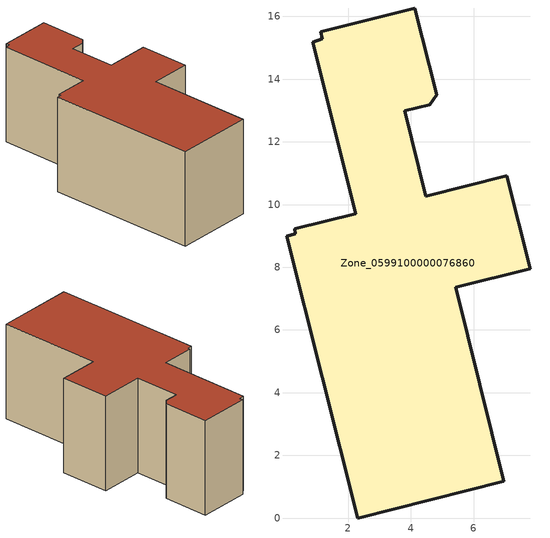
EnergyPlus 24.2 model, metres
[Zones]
Zone_0599100000076860
 floor ground (C_G): 0.3,9.22 2.24,9.71 0.87,15.18 1.17,15.3 1.13,15.51 4.13,16.27 4.83,13.5 4.6,13.19 3.8,12.99 4.48,10.27 7.06,10.92 7.81,7.96 5.43,7.36 6.97,1.18 2.31,0 0.04,8.99 0.31,9.06 z0
 wall outside (C_F): 4.13,16.27 1.13,15.51 1.17,15.3 0.87,15.18 2.24,9.71 0.3,9.22 0.31,9.06 0.04,8.99 2.31,0 6.97,1.18 5.43,7.36 7.81,7.96 7.06,10.92 4.48,10.27 3.8,12.99 4.6,13.19 4.83,13.5 4.13,16.27 z0:5.93
 roof outside (C_R): 1.17,15.3 0.87,15.18 2.24,9.71 0.3,9.22 0.31,9.06 0.04,8.99 2.31,0 6.97,1.18 5.43,7.36 7.81,7.96 7.06,10.92 4.48,10.27 3.8,12.99 4.6,13.19 4.83,13.5 4.13,16.27 1.13,15.51 z5.93
[BUILDING]
Pand.0599100000076860: North Axis=0; Terrain=City; Loads Convergence Tolerance Value=0.04; Temperature Convergence Tolerance Value=0.4; Solar Distribution=FullExterior; Maximum Number of Warmup Days=25; Minimum Number of Warmup Days=1
[Site:Location]
Rotterdam.The.Hague.AP_ZH_NLD Design_Conditions: Latitude=51.96; Longitude=4.45; Time Zone=1; Elevation=-4.5
[SITE:GROUNDTEMPERATURE:BUILDINGSURFACE]
18, 18, 18, 18, 18, 18, 18, 18, 18, 18, 18, 18
[MATERIAL] Thermal Absorptance=0.9; Solar Absorptance=0.7; Visible Absorptance=0.7
Name | Roughness | Thickness | Conductivity | Density | Specific Heat
G.TI.1965-1974 | MediumSmooth | 0.15 | 0.882353 | 540 | 1210
F.TI.1965-1974 | Rough | 0.3 | 0.697674 | 1920 | 840
R.TI.1965-1974 | MediumRough | 0.2 | 0.232558 | 1500 | 1000
[CONSTRUCTION]
C_G: G.TI.1965-1974
C_F: F.TI.1965-1974
C_R: R.TI.1965-1974
[ZONE]
Zone_0599100000076860: Type=1; Multiplier=1; Ceiling Height=Autocalculate; Volume=Autocalculate; Floor Area=autocalculate; Part of Total Floor Area=Yes
[ZONEINFILTRATION:DESIGNFLOWRATE]
Infil_Zone_0599100000076860: Zone or ZoneList or Space or SpaceList=Zone_0599100000076860; Schedule=AlwaysOn; Design Flow Rate Calculation Method=Flow/Area; Flow Rate per Floor Area=0.003; Constant Term Coefficient=1; Temperature Term Coefficient=0; Velocity Term Coefficient=0; Velocity Squared Term Coefficient=0
[HVACTEMPLATE:ZONE:IDEALLOADSAIRSYSTEM]
Zone_0599100000076860: Maximum Heating Supply Air Temperature=50; Minimum Cooling Supply Air Temperature=13; Maximum Heating Supply Air Humidity Ratio=0.0156; Minimum Cooling Supply Air Humidity Ratio=0.0077; Heating Limit=NoLimit; Cooling Limit=NoLimit; Dehumidification Control Type=ConstantSensibleHeatRatio; Cooling Sensible Heat Ratio=0.7; Dehumidification Setpoint=60; Humidification Control Type=None; Humidification Setpoint=30; Outdoor Air Method=None; Outdoor Air Flow Rate per Person=0.00944; Outdoor Air Flow Rate per Zone Floor Area=0; Outdoor Air Flow Rate per Zone=0; Demand Controlled Ventilation Type=None; Outdoor Air Economizer Type=NoEconomizer; Heat Recovery Type=None; Sensible Heat Recovery Effectiveness=0.7; Latent Heat Recovery Effectiveness=0.65
[ZONECONTROL:THERMOSTAT]
ThermostatControl_Zone_0599100000076860: Zone or ZoneList=Zone_0599100000076860; Control Type Schedule=DualSetpointControlType; Control 1=Thermostat_Zone_0599100000076860; Temperature Difference Between Cutout And Setpoint=0
[THERMOSTATSETPOINT:DUALSETPOINT]
Thermostat_Zone_0599100000076860: Heating Setpoint Temperature Schedule=HeatingSetpoint_Zone_0599100000076860; Cooling Setpoint Temperature Schedule=CoolingSetpoint_Zone_0599100000076860
[SCHEDULE:COMPACT]
HeatingSetpoint_Zone_0599100000076860: Through: 12/31, For: AllDays, Until: 24:00, 21
CoolingSetpoint_Zone_0599100000076860: Through: 12/31, For: AllDays, Until: 24:00, 24
DualSetpointControlType: Through: 12/31, For: AllDays, Until: 24:00, 4
AlwaysOn: Through: 12/31, For: AllDays, Until: 24:00, 1
